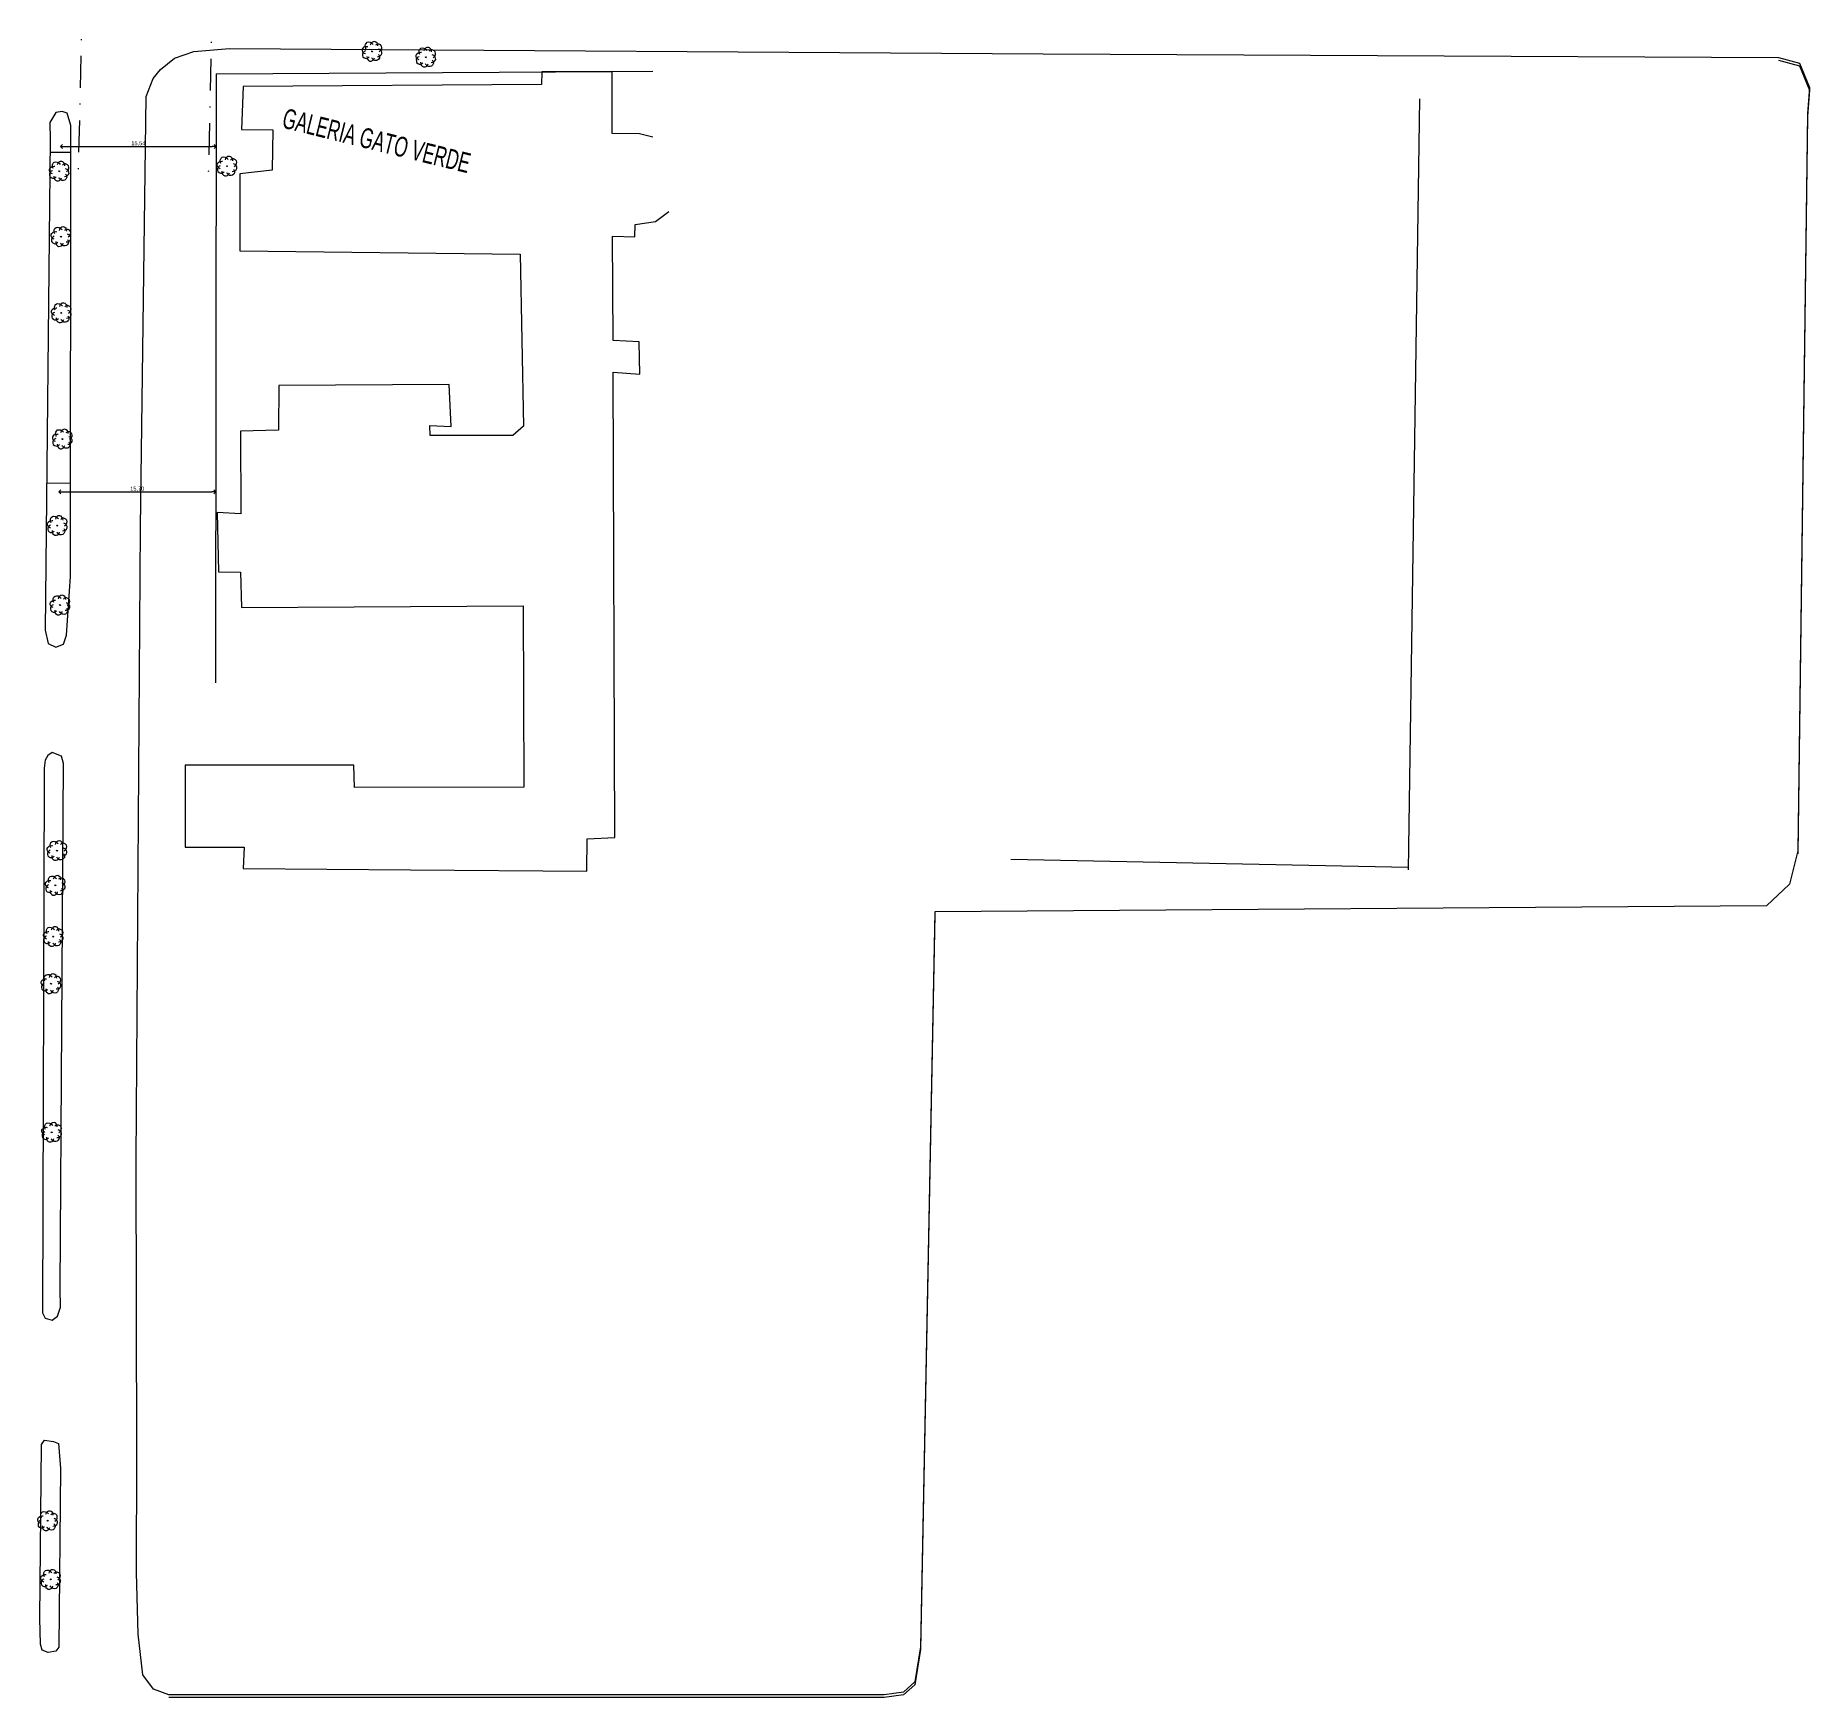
# Model space of a CAD drawing. Extents: x 306 to 2240, y 18 to 779.
# Drawn here: x 1822.1 to 1999.4, y 155.1 to 321.3 of the extents above; entities that cross this region are included whole.
import ezdxf

# ---------------------------------------------------------------- set-up
doc = ezdxf.new("R2010")
doc.units = 0
doc.header["$MEASUREMENT"] = 0
doc.header["$PDMODE"] = 3
doc.linetypes.add('DASHDOT', pattern=[25.4, 12.7, -6.35, 0, -6.35])
for name, color, linetype in [('0603', 1, 'Continuous'), ('0611', 1, 'Continuous'), ('0707', 7, 'Continuous'), ('0801', 1, 'Continuous'), ('0808', 7, 'Continuous'), ('1007', 3, 'Continuous'), ('COTAS', 2, 'Continuous'), ('Linea de Est', 2, 'Continuous'), ('MAMPOSTERIA', 6, 'Continuous'), ('Proyeccion', 1, 'Continuous'), ('rampa', 2, 'Continuous')]:
    doc.layers.add(name, color=color, linetype=linetype)
doc.styles.add('02', font='swissc.ttf')
doc.styles.add('arial', font='arial.ttf')
doc.styles.get("Standard").update_dxf_attribs({"font": 'arial.ttf'})
doc.dimstyles.new('Cota 200', dxfattribs={"dimtxt": 0.4, "dimasz": 0.4, "dimexe": 1.25, "dimexo": 0.625, "dimgap": 0.05, "dimtad": 1, "dimzin": 1, "dimtxsty": 'arial', "dimblk": 'OPEN90', "dimcen": 0, "dimse1": 1, "dimse2": 1, "dimclrd": 1, "dimclrt": 2, "dimadec": 0, "dimazin": 0, "dimtfac": 1, "dimtix": 1, "dimtmove": 0, "dimatfit": 3, "dimldrblk": 'OPEN90', "dimfxl": 1, "dimarcsym": 0})

# ---------------------------------------------------------------- blocks, each defined once
blk = doc.blocks.new('relevamiento avenida')
at = {"layer": 'Linea de Est'}
for p, q in [((356.74, 409.58), (356.71, 330.54)), ((358.7, 409.45), (358.63, 330.52))]:
    blk.add_line(p, q, dxfattribs=at)
for centre, radius, start, end in [((357.71, 409.38), 0.991, 3.7138, 168.342), ((357.67, 330.66), 0.969, 186.9845, 351.8617)]:
    blk.add_arc(centre, radius, start, end, dxfattribs=at)
at = {"layer": 'MAMPOSTERIA', "linetype": 'DASHDOT', "ltscale": 0.25}
for p, q in [((357.74, 448.02), (357.65, 307.54)), ((370.74, 448.01), (370.65, 307.53))]:
    blk.add_line(p, q, dxfattribs=at)
at = {"layer": 'Proyeccion', "char_height": 0.8, "attachment_point": 1, "rotation": 89.7898}
for s, insert in [('Eje de la Avenida', (357.91, 402.67)), ('Línea Municipal', (369.6, 403.08))]:
    blk.add_mtext_dynamic_manual_height_columns(s, width=14.3985, gutter_width=1, heights=[0], dxfattribs=dict(at, insert=insert))
blk = doc.blocks.new('09')
for p, q in [((-0.04, 0.01), (0.04, 0.01)), ((-0.02, 0.03), (0.02, 0.03)), ((0, 0.05), (0, 0.05)), ((-0.04, -0.01), (0.04, -0.01)), ((-0.02, -0.03), (0.02, -0.03))]:
    blk.add_line(p, q)
for points in [[(-0.61, 0.39), (-0.76, 0.34), (-0.88, 0.27), (-0.97, 0.13), (-1, 0), (-0.96, -0.15), (-0.88, -0.26), (-0.83, -0.31), (-0.73, -0.36), (-0.58, -0.38)], [(-0.12, 0.67), (-0.2, 0.77), (-0.32, 0.84), (-0.46, 0.87), (-0.62, 0.83), (-0.74, 0.77), (-0.81, 0.63), (-0.83, 0.49), (-0.83, 0.42), (-0.79, 0.32), (-0.69, 0.22), (-0.62, 0.16)], [(-0.41, 0.6), (-0.39, 0.72), (-0.35, 0.82), (-0.3, 0.88), (-0.18, 0.96), (-0.03, 1), (0.1, 0.96), (0.24, 0.87), (0.31, 0.75), (0.36, 0.62), (0.37, 0.55)], [(0.11, 0.66), (0.19, 0.71), (0.31, 0.78), (0.42, 0.81), (0.49, 0.81), (0.63, 0.78), (0.76, 0.7), (0.82, 0.58), (0.84, 0.41), (0.81, 0.28), (0.75, 0.16), (0.69, 0.06)], [(0.67, -0.42), (0.8, -0.38), (0.91, -0.29), (0.99, -0.14), (1.01, -0.01), (0.95, 0.14), (0.86, 0.24), (0.8, 0.29), (0.7, 0.32), (0.56, 0.34)], [(-0.14, -0.69), (-0.19, -0.75), (-0.3, -0.83), (-0.4, -0.87), (-0.48, -0.87), (-0.61, -0.83), (-0.74, -0.75), (-0.8, -0.63), (-0.83, -0.47), (-0.79, -0.33), (-0.7, -0.18), (-0.64, -0.12)], [(-0.38, -0.63), (-0.34, -0.76), (-0.26, -0.88), (-0.13, -0.97), (0.01, -1.01), (0.15, -0.97), (0.27, -0.88), (0.32, -0.83), (0.36, -0.73), (0.38, -0.57)], [(0.15, -0.7), (0.32, -0.83), (0.46, -0.87), (0.62, -0.85), (0.74, -0.79), (0.83, -0.66), (0.86, -0.52), (0.86, -0.45), (0.83, -0.34), (0.74, -0.24), (0.67, -0.18)]]:
    blk.add_lwpolyline(points)
blk.add_lwpolyline([(0, -0.05), (-0.05, 0), (0, 0.05), (0.05, 0)], close=True)
blk = doc.blocks.new('_Open90')
at = {"color": 0, "linetype": 'ByBlock', "lineweight": -2}
for p, q in [((0, 0), (-1, 0)), ((-0.5, 0.5), (0, 0)), ((0, 0), (-0.5, -0.5))]:
    blk.add_line(p, q, dxfattribs=at)
blk = doc.blocks.new('*D254')
at = {"layer": 'COTAS', "color": 1, "linetype": 'Continuous', "lineweight": -2, "transparency": 16777216}
blk.add_line((1824.96, 310.16), (1839.71, 310.16), dxfattribs=at)
at = {"layer": 'Defpoints', "color": 0, "transparency": 16777216}
for p in [(1824.56, 309.59), (1840.11, 310.16), (1840.11, 309.57)]:
    blk.add_point(p, dxfattribs=at)
at = {"layer": 'COTAS', "color": 1, "lineweight": -2, "transparency": 16777216, "xscale": 0.4, "yscale": 0.4, "zscale": 0.4, "rotation": 180}
blk.add_blockref('_Open90', (1824.56, 310.16), dxfattribs=at)
at = {"layer": 'COTAS', "color": 1, "lineweight": -2, "transparency": 16777216, "xscale": 0.4, "yscale": 0.4, "zscale": 0.4}
blk.add_blockref('_Open90', (1840.11, 310.16), dxfattribs=at)
at = {"layer": 'COTAS', "color": 2, "transparency": 16777216, "insert": (1832.34, 310.45), "char_height": 0.4, "attachment_point": 5, "style": 'arial'}
blk.add_mtext('15,54', dxfattribs=at)
blk = doc.blocks.new('*D255')
at = {"layer": 'COTAS', "color": 1, "linetype": 'Continuous', "lineweight": -2, "transparency": 16777216}
blk.add_line((1824.78, 275.63), (1839.68, 275.63), dxfattribs=at)
at = {"layer": 'Defpoints', "color": 0, "transparency": 16777216}
for p in [(1824.38, 276.52), (1840.08, 276.51), (1840.08, 275.63)]:
    blk.add_point(p, dxfattribs=at)
at = {"layer": 'COTAS', "color": 1, "lineweight": -2, "transparency": 16777216, "xscale": 0.4, "yscale": 0.4, "zscale": 0.4, "rotation": 180}
blk.add_blockref('_Open90', (1824.38, 275.63), dxfattribs=at)
at = {"layer": 'COTAS', "color": 1, "lineweight": -2, "transparency": 16777216, "xscale": 0.4, "yscale": 0.4, "zscale": 0.4}
blk.add_blockref('_Open90', (1840.08, 275.63), dxfattribs=at)
at = {"layer": 'COTAS', "color": 2, "transparency": 16777216, "insert": (1832.23, 275.92), "char_height": 0.4, "attachment_point": 5, "style": 'arial'}
blk.add_mtext('15,70', dxfattribs=at)

msp = doc.modelspace()

# ---------------------------------------------------------------- linework, layer by layer
for p, q in [((1823.529, 309.588), (1825.597, 309.587)), ((1823.191, 276.526), (1825.575, 276.524))]:
    msp.add_line(p, q)
at = {"layer": '0603', "linetype": 'Continuous'}
for p, q in [((1841.442, 319.963), (1922.783, 319.422)), ((1841.442, 319.963), (1922.783, 319.422)), ((1872.669, 317.626), (1872.639, 316.377)), ((1879.693, 317.667), (1872.669, 317.626)), ((1879.717, 311.451), (1879.693, 317.667)), ((1879.693, 317.667), (1879.693, 317.667)), ((1842.825, 316.172), (1842.658, 311.856)), ((1872.639, 316.377), (1842.825, 316.172)), ((1842.658, 311.856), (1845.784, 311.838)), ((1845.784, 311.838), (1845.714, 307.788)), ((1882.45, 311.427), (1879.717, 311.451)), ((1883.769, 311.092), (1882.45, 311.427)), ((1842.496, 307.437), (1842.47, 299.719)), ((1845.714, 307.788), (1842.496, 307.437)), ((1884.021, 302.667), (1885.383, 303.68)), ((1881.974, 301.132), (1882.001, 302.371)), ((1882.001, 302.371), (1884.021, 302.667)), ((1842.47, 299.719), (1870.515, 299.392)), ((1879.793, 290.773), (1879.75, 301.216)), ((1879.75, 301.216), (1881.974, 301.132)), ((1870.515, 299.392), (1870.842, 282.195)), ((1882.413, 290.622), (1879.793, 290.773)), ((1882.475, 287.403), (1882.413, 290.622)), ((1879.982, 241.075), (1879.809, 287.617)), ((1879.809, 287.617), (1882.475, 287.403)), ((1846.373, 286.255), (1846.361, 281.819)), ((1863.408, 286.384), (1846.373, 286.255)), ((1863.604, 282.165), (1863.408, 286.384)), ((1861.5, 281.272), (1861.487, 282.264)), ((1861.487, 282.264), (1863.604, 282.165)), ((1870.842, 282.195), (1869.768, 281.265)), ((1846.361, 281.819), (1842.556, 281.716)), ((1869.768, 281.265), (1861.5, 281.272)), ((1842.646, 264.062), (1870.807, 264.242)), ((1870.807, 264.242), (1870.877, 246.13))]:
    msp.add_line(p, q, dxfattribs=at)
at = {"layer": '0603', "linetype": 'Continuous', "flags": 128}
for points in [[(1835.402, 155.38), (1833.862, 155.945), (1832.785, 157.384), (1832.311, 161.436), (1832.17, 167.598), (1832.193, 179.189), (1832.11, 208.829), (1832.541, 272.082), (1833.129, 315.151), (1833.829, 316.946), (1834.541, 317.872), (1835.949, 318.988), (1837.875, 319.657), (1841.442, 319.963)], [(1835.402, 155.38), (1833.862, 155.945), (1832.785, 157.384), (1832.311, 161.436), (1832.17, 167.598), (1832.193, 179.189), (1832.11, 208.829), (1832.541, 272.082), (1833.129, 315.151), (1833.829, 316.946), (1834.541, 317.872), (1835.949, 318.988), (1837.875, 319.657), (1841.442, 319.963)], [(1841.442, 319.963), (1922.783, 319.422), (1996.283, 319.073), (1998.378, 318.505), (1999.39, 316.052), (1999.193, 313.453), (1998.214, 239.738), (1997.396, 236.417), (1995.104, 234.263), (1911.969, 233.67), (1910.521, 160.183), (1909.963, 156.664), (1908.817, 155.649), (1906.9, 155.39), (1835.402, 155.38)]]:
    msp.add_lwpolyline(points, dxfattribs=at)
for points in [[(1823.537, 310.871), (1823.035, 261.797), (1823.338, 260.476), (1824.084, 260.117), (1824.857, 260.411), (1825.174, 261.322), (1825.566, 267.178), (1825.597, 312.249), (1825.231, 313.482), (1824.726, 313.647), (1824.079, 313.57), (1823.505, 312.578), (1823.537, 310.871)], [(1823.537, 310.871), (1823.035, 261.797), (1823.338, 260.476), (1824.084, 260.117), (1824.857, 260.411), (1825.174, 261.322), (1825.566, 267.178), (1825.597, 312.249), (1825.231, 313.482), (1824.726, 313.647), (1824.079, 313.57), (1823.505, 312.578), (1823.537, 310.871)], [(1822.941, 247.031), (1822.76, 193.573), (1823.031, 193.042), (1823.711, 192.834), (1824.25, 193.226), (1824.57, 194.146), (1824.541, 195.956), (1824.867, 248.493), (1824.643, 249.217), (1823.735, 249.585), (1823.278, 249.275), (1823.039, 248.809), (1822.933, 248.001), (1822.941, 247.031)], [(1822.941, 247.031), (1822.76, 193.573), (1823.031, 193.042), (1823.711, 192.834), (1824.25, 193.226), (1824.57, 194.146), (1824.541, 195.956), (1824.867, 248.493), (1824.643, 249.217), (1823.735, 249.585), (1823.278, 249.275), (1823.039, 248.809), (1822.933, 248.001), (1822.941, 247.031)], [(1822.491, 163.02), (1822.652, 180.396), (1822.963, 180.824), (1823.868, 180.694), (1824.366, 180.499), (1824.544, 178.004), (1824.39, 160.153), (1824.081, 159.735), (1823.323, 159.623), (1822.732, 159.861), (1822.548, 160.452), (1822.491, 163.02)], [(1822.491, 163.02), (1822.652, 180.396), (1822.963, 180.824), (1823.868, 180.694), (1824.366, 180.499), (1824.544, 178.004), (1824.39, 160.153), (1824.081, 159.735), (1823.323, 159.623), (1822.732, 159.861), (1822.548, 160.452), (1822.491, 163.02)]]:
    msp.add_lwpolyline(points, close=True, dxfattribs=at)
at = {"layer": '0611', "linetype": 'Continuous'}
for p, q in [((1996.285, 318.805), (1998.38, 318.237)), ((1996.285, 318.805), (1998.38, 318.237)), ((1998.38, 318.237), (1999.393, 315.784)), ((1998.38, 318.237), (1999.393, 315.784)), ((1999.393, 315.784), (1999.195, 313.185)), ((1999.393, 315.784), (1999.195, 313.185)), ((1999.195, 313.185), (1998.216, 239.47)), ((1999.195, 313.185), (1998.216, 239.47)), ((1998.214, 239.738), (1997.396, 236.417)), ((1998.214, 239.738), (1997.396, 236.417)), ((1997.396, 236.417), (1995.104, 234.263)), ((1997.396, 236.417), (1995.104, 234.263)), ((1995.104, 234.263), (1911.969, 233.67)), ((1995.104, 234.263), (1911.969, 233.67)), ((1911.972, 233.402), (1910.523, 159.915)), ((1911.972, 233.402), (1910.523, 159.915)), ((1910.523, 159.915), (1909.966, 156.396)), ((1910.523, 159.915), (1909.966, 156.396)), ((1909.966, 156.396), (1908.819, 155.381)), ((1909.966, 156.396), (1908.819, 155.381)), ((1906.902, 155.122), (1835.404, 155.112)), ((1906.902, 155.122), (1835.404, 155.112)), ((1908.819, 155.381), (1906.902, 155.122)), ((1908.819, 155.381), (1906.902, 155.122))]:
    msp.add_line(p, q, dxfattribs=at)
at = {"layer": '0707', "linetype": 'Continuous'}
for p, q in [((1840.114, 317.416), (1879.693, 317.667)), ((1879.693, 317.667), (1883.775, 317.696)), ((1840.114, 317.416), (1840.061, 256.543)), ((1959.29, 237.853), (1960.439, 314.936)), ((1919.557, 238.927), (1959.287, 238.121))]:
    msp.add_line(p, q, dxfattribs=at)
at = {"layer": '0801', "linetype": 'Continuous'}
for p, q in [((1842.556, 281.716), (1842.597, 273.436)), ((1842.597, 273.436), (1840.229, 273.566)), ((1840.229, 273.566), (1840.366, 267.641)), ((1840.366, 267.641), (1842.552, 267.608)), ((1842.552, 267.608), (1842.646, 264.062)), ((1837.026, 248.309), (1837.01, 240.136)), ((1853.879, 248.329), (1837.026, 248.309)), ((1853.933, 246.081), (1853.879, 248.329)), ((1870.877, 246.13), (1853.933, 246.081)), ((1837.01, 240.136), (1842.909, 240.125)), ((1842.909, 240.125), (1842.812, 237.975)), ((1877.185, 237.706), (1877.196, 240.968)), ((1877.196, 240.968), (1879.982, 241.075)), ((1842.812, 237.975), (1859.545, 237.839)), ((1859.545, 237.839), (1877.185, 237.706))]:
    msp.add_line(p, q, dxfattribs=at)

# ---------------------------------------------------------------- block references
at = {"layer": '1007', "rotation": 76.16208537718278}
for p in [(1855.711, 319.676, 118.3), (1861.083, 319.09, 119.06), (1824.43, 307.696, 106.1), (1841.211, 308.196, 115.91), (1824.61, 301.153, 105.9), (1824.649, 293.532, 105.9), (1824.756, 280.921, 105.69), (1824.242, 272.272, 105.45), (1824.511, 264.317, 105.42), (1824.213, 239.776, 105.18), (1824.036, 236.297, 105.18), (1823.837, 231.187, 105.18), (1823.611, 226.464, 105.18), (1823.672, 211.618, 105.18), (1823.267, 172.778, 105.38), (1823.574, 166.914, 105.38)]:
    msp.add_blockref('09', p, dxfattribs=at)
at = {"layer": 'rampa', "rotation": 358.8042650105999}
msp.add_blockref('relevamiento avenida', (1462.345, 7.732), dxfattribs=at)

# ---------------------------------------------------------------- texts
at = {"layer": '0808', "style": '02', "width": 0.75}
msp.add_text('GALERIA GATO VERDE', height=2, rotation=346.16209, dxfattribs=at).set_placement((1846.601, 312.076))

# ---------------------------------------------------------------- dimensions: what is measured, and where the dimension line sits
at = {"layer": 'COTAS'}
for base, p1, p2, picture, middle in [((1840.107, 310.161), (1824.563, 309.588), (1840.107, 309.574), '*D254', (1832.335, 310.451)), ((1840.0783, 275.6321), (1824.3829, 276.525), (1840.0783, 276.5113), '*D255', (1832.2306, 275.9225))]:
    dim = msp.add_linear_dim(base=base, p1=p1, p2=p2, dimstyle='Cota 200', override={"dimfxl": 7, "dimfxlon": 1}, dxfattribs=at)
    dim.commit()
    dim.dimension.update_dxf_attribs({"geometry": picture, "text_midpoint": middle})

doc.saveas('drawing.dxf')
